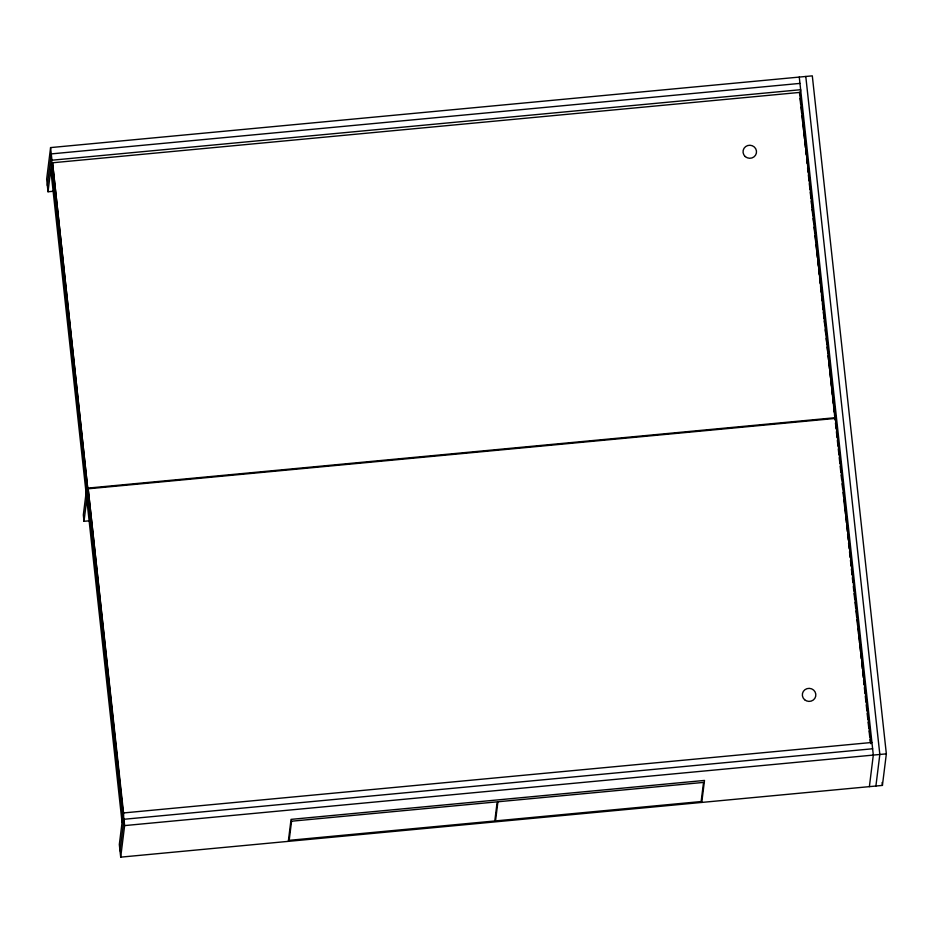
<?xml version="1.0" encoding="UTF-8"?>
<svg xmlns="http://www.w3.org/2000/svg" width="933" height="933" viewBox="0 0 933 933"><rect width="100%" height="100%" fill="white"/><g stroke="black" fill="none" stroke-linecap="round" stroke-linejoin="round"><path stroke-width="1.4" d="M871.935 742.458L123.249 812.97L119.319 844.528L120.695 857.147L882.42 785.411L886.35 753.852L812.305 75.853L50.58 147.589L46.65 179.148L48.026 191.766L53.834 191.218M47.338 185.457L51.268 153.898L799.954 83.399M48.026 191.766L51.956 160.208L50.58 147.589M52.54 162.774L87.865 489.743L52.54 162.774L799.733 92.414L835.058 419.372L834.58 415.045M86.792 487.213L83.329 514.993L84.017 521.302L89.825 520.754M84.017 521.302L87.48 493.522M870.874 743.718L835.35 418.427L88.157 488.799L123.471 815.769M120.007 850.838L123.937 819.279L872.623 748.767M120.695 857.147L124.625 825.588L123.249 812.97M288.32 841.356L291.049 819.372L704.508 780.431L701.768 802.427M799.534 94.081L799.733 92.414M800.106 94.011L800.642 89.708L51.956 160.208M811.547 203.546L811.885 200.77M812.235 209.855L812.573 207.079M835.14 420.095L835.35 418.427M869.381 786.636L873.311 755.077L799.266 77.077M875.9 786.018L879.831 754.47L805.785 76.471M88.075 488.076L835.268 417.704M124.625 825.588L886.35 753.852M882.105 782.507L882.42 785.411M800.176 93.487L871.154 743.344M800.001 98.42L800.631 104.204M800.946 107.097L801.587 112.881M801.902 115.774L802.532 121.547M802.846 124.439L803.476 130.223M803.791 133.116L804.421 138.9M804.736 141.793L805.366 147.577M805.692 150.47L806.159 154.808M806.637 159.146L807.103 163.473M807.581 167.812L808.06 172.15M808.375 175.042L809.004 180.827M809.319 183.719L809.949 189.504M810.264 192.396L810.894 198.181M811.209 201.073L811.85 206.846M812.165 209.738L812.795 215.523M813.11 218.415L813.588 222.754M814.054 227.092L814.684 232.877M814.999 235.769L815.64 241.554M815.955 244.446L816.585 250.219M816.9 253.111L817.366 257.45M817.844 261.788L818.323 266.127M818.638 269.019L819.267 274.803M819.582 277.696L820.212 283.48M820.527 286.373L821.157 292.146M821.483 295.038L822.113 300.823M822.428 303.715L823.058 309.499M823.373 312.392L824.002 318.176M824.317 321.069L824.795 325.407M825.262 329.746L825.74 334.072M826.218 338.411L826.848 344.195M827.163 347.088L827.793 352.872M828.107 355.765L828.586 360.103M828.901 362.995L829.53 368.78M829.845 371.672L830.475 377.445M830.79 380.337L831.42 386.122M831.746 389.014L832.376 394.799M832.691 397.691L833.321 403.476M833.635 406.368L834.265 412.153M835.455 422.987L836.085 428.772M836.4 431.664L837.029 437.449M837.344 440.341L837.974 446.126M838.289 449.018L838.93 454.803M839.245 457.683L839.875 463.468M840.19 466.36L840.82 472.145M841.134 475.037L841.613 479.375M842.079 483.714L842.557 488.052M843.035 492.391L843.502 496.729M843.817 499.61L845.403 514.071M845.718 516.964L846.348 522.748M846.663 525.641L847.292 531.425M847.607 534.317L848.237 540.102M848.563 542.983L849.193 548.767M849.508 551.66L850.138 557.444M850.453 560.336L851.083 566.121M851.397 569.013L852.027 574.798M852.342 577.69L852.82 582.029M853.298 586.356L853.765 590.694M854.08 593.586L854.721 599.371M855.036 602.263L855.666 608.048M855.981 610.94L856.611 616.725M856.926 619.617L857.555 625.402M857.87 628.294L858.5 634.067M858.827 636.959L859.456 642.744M859.771 645.636L860.401 651.421M860.716 654.313L861.194 658.651M861.66 662.99L862.29 668.774M862.617 671.667L863.247 677.44M863.561 680.332L864.028 684.67M864.343 687.563L864.984 693.347M865.299 696.24L865.929 702.024M866.244 704.916L866.874 710.701M867.189 713.593L867.818 719.366M868.133 722.259L868.775 728.043M869.09 730.936L869.719 736.72M870.034 739.612L870.349 742.505M88.157 488.799L123.681 814.089M51.49 163.986L122.783 816.748M50.779 169.724L122.071 822.486M291.562 821.215L289.183 840.33L494.793 820.97L497.172 801.844L291.562 821.215M497.919 801.774L495.528 820.9L701.138 801.54L703.529 782.414L497.919 801.774M745.269 156.581A6.753 6.519 7.1 0 0 756.371 153.164A6.753 6.519 7.1 0 0 747.683 145.548A6.753 6.519 7.1 0 0 745.269 156.581M804.584 699.703A6.753 6.519 7.1 0 0 815.699 696.286A6.753 6.519 7.1 0 0 806.998 688.659A6.753 6.519 7.1 0 0 804.584 699.703"/></g></svg>
